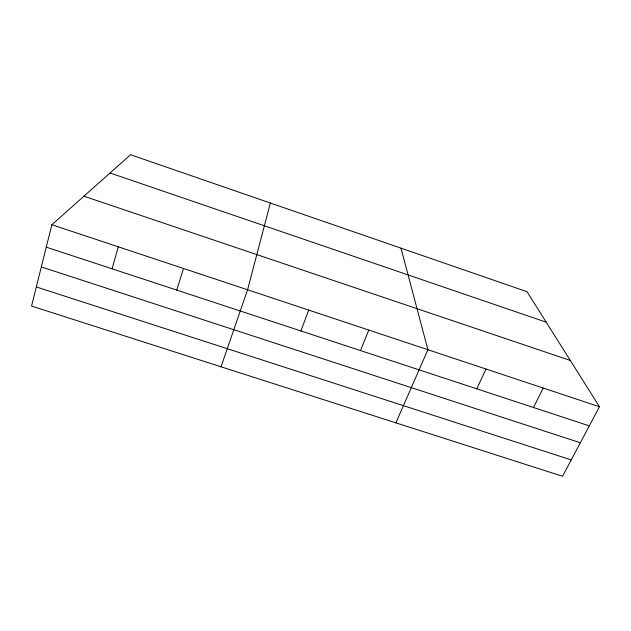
<?xml version="1.0" encoding="UTF-8"?>
<svg xmlns="http://www.w3.org/2000/svg" width="631" height="631" viewBox="0 0 631 631"><rect width="100%" height="100%" fill="white"/><g stroke="black" fill="none" stroke-linecap="round" stroke-linejoin="round"><path stroke-width="0.95" d="M51.868 224.731L31.55 306.059L562.56 476.271L599.45 406.735L527.011 291.696L130.57 154.729L51.868 224.731L599.45 406.735M270.344 203.016L247.581 289.779L221.016 366.792M112.081 268.806L118.273 246.8M176.735 290.086L183.503 268.483M300.869 330.944L308.701 310.097M360.475 350.56L368.804 330.076M395.905 422.849L427.905 349.716L401.008 248.157M476.76 388.83L486.028 369.04M533.487 407.5L543.204 388.041M36.322 286.955L571.236 459.912M41.323 266.929L580.331 442.773M46.268 247.147L589.299 425.87M83.931 196.209L570.306 360.451M110.046 172.989L546.201 322.173"/></g></svg>
